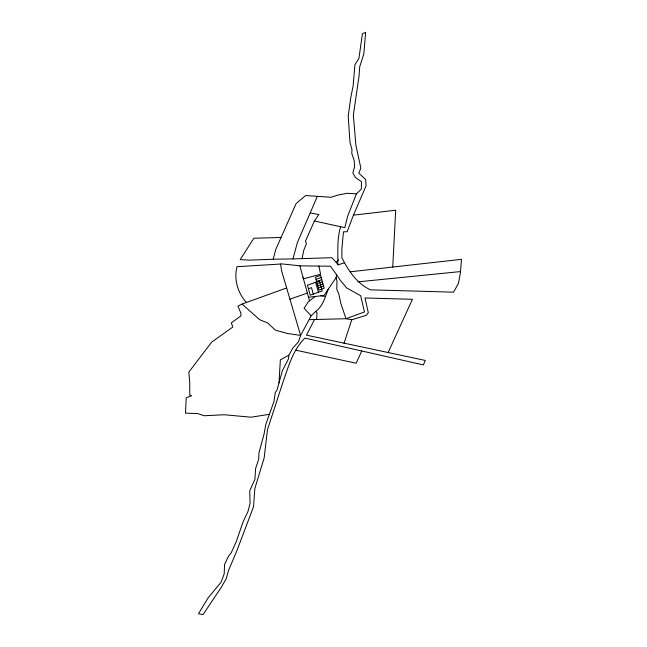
<?xml version="1.0" encoding="UTF-8"?>
<svg xmlns="http://www.w3.org/2000/svg" width="647" height="647" viewBox="0 0 647 647"><rect width="100%" height="100%" fill="white"/><g stroke="black" fill="none" stroke-linecap="round" stroke-linejoin="round"><path stroke-width="0.97" d="M316.674 319.472L316.998 312.638L315.679 311.442L311.15 315.801L300.604 335.421L298.566 341.713L292.776 348.183L288.829 355.235L288.481 358.85L282.302 370.852L277.037 390.06L275.266 392.486L274.013 401.277L265.731 424.65L264.065 434.072L258.921 453.062L258.784 458.885L255.573 468.663L254.926 479.192L249.718 490.927L250.082 503.196L247.971 511.502L243.143 521.708L236.204 541.79L231.278 552.659L228.553 556.08L224.582 564.427L224.185 573.921L221.08 582.203L208.051 597.949L198.532 613.671L202.988 614.65L221.096 587.589L226.215 578.782L228.634 570.161L236.527 551.64L253.535 506.755L254.821 488.606L264.154 457.947L267.47 429.681L282.602 383.226C288.174 367.52 292.662 350.14 304.874 338.106L423.364 364.924L425.265 360.436L306.468 335.154L314.523 319.529M392.737 267.041L395.697 210.226L353.44 215.168L347.14 231.763L343.476 231.804L341.875 248.86L341.875 257.724C348.385 270.664 356.845 283.515 370.407 289.824L453.571 292.177L458.44 283.37L460.429 272.597L461.505 259.334L350.262 271.805M279.003 382.903L280.345 359.845L288.829 355.235M302.052 258.63L303.734 250.405L306.476 243.515L305.424 241.331L314.393 220.999L340.678 226.741C336.747 239.204 338.13 252.306 337.823 264.947L344.341 262.811M308.522 297.24L324.01 295.469L336.06 277.725L336.65 274.797L330.431 266.216L299.876 265.828L282.229 263.927L237.037 266.693C233.704 278.865 237.732 293.374 246.547 302.448M281.016 237.473L253.826 238.258L240.207 259.625L249.645 260.134L273.204 259.221L275.743 249.483L296.124 203.538L305.659 195.548L331.143 197.27L337.467 195.208L347.059 193.291L356.416 193.825L361.293 189.167L361.511 181.726L355.397 177.472L352.833 172.846L354.637 166.57L354.168 160.383L351.758 153.282L351.992 149.683L349.978 142.283L348.223 116.25L350.69 98.142L353.149 85.671L354.912 64.74L358.915 58.416L362.433 33.725L365.628 32.35L363.824 53.944L359.724 66.681L359.028 76.16L353.343 115.166L355.899 145.268L360.84 168.099L358.81 173.178L365.676 179.478L366.065 185.875L353.44 215.168M273.204 259.221L292.994 258.913L297.377 242.544L317.184 196.72M344.002 343.411L351.758 319.772L366.242 315.34L368.321 312.784L364.997 297.984L412.414 299.294L388.095 352.647M328.183 289.322C325.15 297.248 322.918 306.16 315.679 311.442M356.416 193.825L347.609 216.357L344.802 227.671L340.678 226.741M361.778 350.989L356.125 363.226L295.679 350.14M314.393 220.999L318.85 214.561L310.39 212.968M337.863 264.599L336.23 262.391L338.365 259.851M315.186 296.48L308.255 301.825L304.098 308.344L311.15 315.801M286.605 287.955L242.059 304.066L237.975 306.128L240.83 313.035L240.967 315.898L231.335 322.853L232.815 327.042L211.731 342.077L188.819 372.106L189.708 381.851L189.781 395.333L191.625 395.754L186.215 397.808L185.495 413.142L197.699 413.562L204.169 415.746L224.21 414.743L251.02 417.194L269.395 414.323M316.051 279.342L321.179 277.506M316.642 281.494L321.777 279.666M317.24 283.645L322.368 281.817M308.425 288.74L311.506 287.64L313.285 294.102M317.831 285.796L322.958 283.968M318.429 287.947L323.557 286.12M289.896 299.189L307.374 293.075M358.017 281.849L460.51 271.57M292.994 258.913L331.822 257.692L336.23 262.391M309.347 319.65L346.016 318.72L351.758 319.772M320.888 295.825L325.465 296.415M242.059 304.066L259.69 319.731L267.729 322.99L275.355 330.124L286.977 333.367L300.604 335.421L281.736 271.279L280.523 264.025M336.65 274.797L340.629 280.717L346.695 287.955L360.622 295.703L364.487 311.943L346.016 318.72L340.726 303.071L338.963 294.458L336.772 289.225L336.982 280.709L336.06 277.725M315.655 282.262L318.413 292.266M309.492 300.782L299.876 265.828M303.022 277.304L303.435 278.808L320.564 274.279L318.971 266.071M320.588 275.355L315.461 277.191L319.02 290.107L324.147 288.271L320.588 275.355M319.44 280.911L307.446 285.198L310.212 295.202L322.198 290.915L319.44 280.911"/></g></svg>
